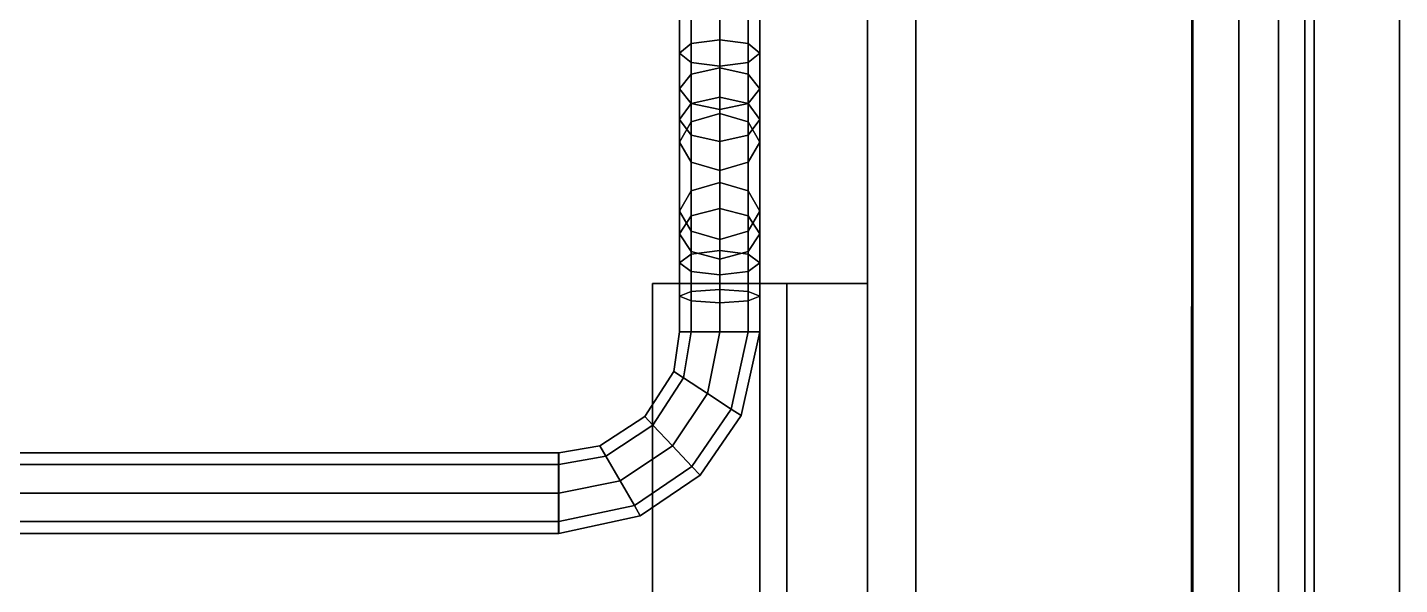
# Model space of a CAD drawing. Extents: x 0 to 341, y -1007 to 0.
# Drawn here: x 255.7 to 340.8, y -493.8 to -459.3 of the extents above; entities that cross this region are included whole.
import ezdxf

# ---------------------------------------------------------------- set-up
doc = ezdxf.new("R2010")
doc.units = 0
for name, color, linetype in [('ACESSORIO_ABERTO', 253, 'CONTINUOUS'), ('ACESSORIO_FECHADO', 253, 'CONTINUOUS'), ('TABUA_ABERTO', 7, 'CONTINUOUS')]:
    doc.layers.add(name, color=color, linetype=linetype)

msp = doc.modelspace()

# ---------------------------------------------------------------- linework, layer by layer
at = {"layer": 'ACESSORIO_ABERTO'}
for points, invisible_edges in [([(307.7914, -623.535, 30), (307.7914, -623.1942, 32.58819), (307.7914, -181.4782, 32.58819), (307.7914, -181.1375, 30)], 10), ([(307.7914, -181.1375, 30), (307.7914, -181.1375), (307.7914, -623.535), (307.7914, -623.535, 30)], 8), ([(330.7914, -181.1375), (310.7914, -181.1375), (310.7914, -623.535), (330.7914, -623.535)], 8), ([(330.7914, -181.1375, 3), (310.7914, -181.1375, 3), (310.7914, -623.535, 3), (330.7914, -623.535, 3)], 8), ([(310.7914, -181.1375, 30), (310.7914, -181.1375), (310.7914, -623.535), (310.7914, -623.535, 30)], 8), ([(310.7914, -623.535, 30), (310.7914, -623.1942, 32.58819), (310.7914, -181.4782, 32.58819), (310.7914, -181.1375, 30)], 10), ([(330.7914, -623.535), (333.3795, -623.1942), (333.3795, -181.4782), (330.7914, -181.1375)], 10), ([(330.7914, -623.535, 3), (333.3795, -623.1942, 3), (333.3795, -181.4782, 3), (330.7914, -181.1375, 3)], 10), ([(307.7914, -181.4782, 32.58819), (307.7914, -182.4772, 35), (307.7914, -622.1952, 35), (307.7914, -623.1942, 32.58819)], 10), ([(310.7914, -181.4782, 32.58819), (310.7914, -182.4772, 35), (310.7914, -622.1952, 35), (310.7914, -623.1942, 32.58819)], 10), ([(333.3795, -181.4782), (335.7914, -182.4772), (335.7914, -622.1952), (333.3795, -623.1942)], 10), ([(333.3795, -181.4782, 3), (335.7914, -182.4772, 3), (335.7914, -622.1952, 3), (333.3795, -623.1942, 3)], 10), ([(307.7914, -622.1952, 35), (307.7914, -620.606, 37.07107), (307.7914, -184.0664, 37.07107), (307.7914, -182.4772, 35)], 10), ([(310.7914, -622.1952, 35), (310.7914, -620.606, 37.07107), (310.7914, -184.0664, 37.07107), (310.7914, -182.4772, 35)], 10), ([(335.7914, -622.1952), (337.8624, -620.606), (337.8624, -184.0664), (335.7914, -182.4772)], 10), ([(335.7914, -622.1952, 3), (337.8624, -620.606, 3), (337.8624, -184.0664, 3), (335.7914, -182.4772, 3)], 10), ([(307.7914, -184.0664, 37.07107), (307.7914, -186.1375, 38.66026), (307.7914, -618.535, 38.66026), (307.7914, -620.606, 37.07107)], 10), ([(310.7914, -184.0664, 37.07107), (310.7914, -186.1375, 38.66026), (310.7914, -618.535, 38.66026), (310.7914, -620.606, 37.07107)], 10), ([(337.8624, -184.0664), (339.4516, -186.1375), (339.4516, -618.535), (337.8624, -620.606)], 10), ([(337.8624, -184.0664, 3), (339.4516, -186.1375, 3), (339.4516, -618.535, 3), (337.8624, -620.606, 3)], 10), ([(307.7914, -616.1231, 39.65926), (307.7914, -618.535, 38.66026), (307.7914, -186.1375, 38.66026), (307.7914, -188.5493, 39.65926)], 10), ([(310.7914, -616.1231, 39.65926), (310.7914, -618.535, 38.66026), (310.7914, -186.1375, 38.66026), (310.7914, -188.5493, 39.65926)], 10), ([(340.4506, -616.1231), (339.4516, -618.535), (339.4516, -186.1375), (340.4506, -188.5493)], 10), ([(340.4506, -616.1231, 3), (339.4516, -618.535, 3), (339.4516, -186.1375, 3), (340.4506, -188.5493, 3)], 10), ([(307.7914, -188.5493, 39.65926), (307.7914, -191.1375, 40), (307.7914, -613.535, 40), (307.7914, -616.1231, 39.65926)], 8), ([(310.7914, -188.5493, 39.65926), (310.7914, -191.1375, 40), (310.7914, -613.535, 40), (310.7914, -616.1231, 39.65926)], 8), ([(340.4506, -188.5493), (340.7914, -191.1375), (340.7914, -613.535), (340.4506, -616.1231)], 8), ([(340.4506, -188.5493, 3), (340.7914, -191.1375, 3), (340.7914, -613.535, 3), (340.4506, -616.1231, 3)], 8), ([(294.4713, -497.1482, 6.664), (301.1273, -497.1482, 6.664), (301.1273, -475.1375, 6.664), (294.4713, -475.1375, 6.664)], 1), ([(294.4713, -497.1482, 5), (302.7914, -497.1482, 5), (302.7914, -475.1375, 5), (294.4713, -475.1375, 5)], 1), ([(301.1273, -475.1375, 21.64), (307.7833, -475.1375, 21.64), (307.7833, -475.1375, 19.976), (301.1273, -475.1375, 19.976)], 2), ([(301.1273, -475.1375, 21.64), (301.1273, -475.1375, 6.664), (301.1273, -501.4184, 6.664), (301.1273, -501.4184, 21.64)], 4), ([(302.7914, -475.1375, 21.64), (302.7914, -475.1375, 5), (302.7914, -501.4184, 5), (302.7914, -501.4184, 21.64)], 4)]:
    msp.add_3dface(points, dxfattribs=dict(at, invisible_edges=invisible_edges))
for points in [[(307.7914, -181.1375), (310.7914, -181.1375), (310.7914, -623.535), (307.7914, -623.535)], [(310.7914, -181.1375, 3), (310.7914, -181.1375), (310.7914, -623.535), (310.7914, -623.535, 3)], [(310.7914, -191.1375, 40), (307.7914, -191.1375, 40), (307.7914, -613.535, 40), (310.7914, -613.535, 40)], [(340.7914, -191.1375), (340.7914, -191.1375, 3), (340.7914, -613.535, 3), (340.7914, -613.535)], [(301.1273, -475.1375, 5), (301.1273, -475.1375, 6.664), (294.4713, -475.1375, 6.664), (294.4713, -475.1375, 5)], [(294.4713, -475.1375, 5), (294.4713, -475.1375, 6.664), (294.4713, -789.535, 6.664), (294.4713, -789.535, 5)], [(302.7914, -475.1375, 5), (302.7914, -475.1375, 19.976), (301.1273, -475.1375, 19.976), (301.1273, -475.1375, 5)], [(301.1273, -475.1375, 21.64), (301.1273, -786.2069, 21.64), (302.7914, -786.2069, 21.64), (302.7914, -475.1375, 21.64)]]:
    msp.add_3dface(points, dxfattribs=at)
at = {"layer": 'ACESSORIO_FECHADO'}
for points in [[(296.1273, -458.494, 37.50003), (296.1273, -460.8546, 37.66757), (296.8595, -461.4371, 35.99855), (296.8595, -458.4845, 35.7323)], [(296.8595, -458.5035, 39.26778), (296.8595, -460.272, 39.3366), (296.1273, -460.8546, 37.66757), (296.1273, -458.494, 37.50003)], [(296.8595, -458.4845, 35.7323), (296.8595, -461.4371, 35.99855), (298.6273, -461.6784, 35.30721), (298.6273, -458.4805, 35.00007)], [(298.6273, -458.5074, 40), (298.6273, -460.0307, 40.02793), (296.8595, -460.272, 39.3366), (296.8595, -458.5035, 39.26778)], [(298.6273, -458.4805, 35.00007), (298.6273, -461.6784, 35.30721), (300.3951, -461.4371, 35.99855), (300.3951, -458.4845, 35.7323)], [(300.3951, -458.5035, 39.26778), (300.3951, -460.272, 39.3366), (298.6273, -460.0307, 40.02793), (298.6273, -458.5074, 40)], [(300.3951, -458.4845, 35.7323), (300.3951, -461.4371, 35.99855), (301.1273, -460.8546, 37.66757), (301.1273, -458.494, 37.50003)], [(301.1273, -458.494, 37.50003), (301.1273, -460.8546, 37.66757), (300.3951, -460.272, 39.3366), (300.3951, -458.5035, 39.26778)], [(296.8595, -460.272, 39.3366), (296.8595, -462.1595, 40.00967), (296.1273, -463.0716, 38.49535), (296.1273, -460.8546, 37.66757)], [(298.6273, -460.0307, 40.02793), (298.6273, -461.7817, 40.63692), (296.8595, -462.1595, 40.00967), (296.8595, -460.272, 39.3366)], [(300.3951, -460.272, 39.3366), (300.3951, -462.1595, 40.00967), (298.6273, -461.7817, 40.63692), (298.6273, -460.0307, 40.02793)], [(301.1273, -460.8546, 37.66757), (301.1273, -463.0716, 38.49535), (300.3951, -462.1595, 40.00967), (300.3951, -460.272, 39.3366)], [(296.1273, -460.8546, 37.66757), (296.1273, -463.0716, 38.49535), (296.8595, -463.9836, 36.98104), (296.8595, -461.4371, 35.99855)], [(300.3951, -461.4371, 35.99855), (300.3951, -463.9836, 36.98104), (301.1273, -463.0716, 38.49535), (301.1273, -460.8546, 37.66757)], [(296.8595, -461.4371, 35.99855), (296.8595, -463.9836, 36.98104), (298.6273, -464.3614, 36.35379), (298.6273, -461.6784, 35.30721)], [(298.6273, -461.7817, 40.63692), (298.6273, -463.5857, 42.00142), (296.8595, -463.9894, 41.39059), (296.8595, -462.1595, 40.00967)], [(298.6273, -461.6784, 35.30721), (298.6273, -464.3614, 36.35379), (300.3951, -463.9836, 36.98104), (300.3951, -461.4371, 35.99855)], [(300.3951, -462.1595, 40.00967), (300.3951, -463.9894, 41.39059), (298.6273, -463.5857, 42.00142), (298.6273, -461.7817, 40.63692)], [(296.8595, -462.1595, 40.00967), (296.8595, -463.9894, 41.39059), (296.1273, -464.9643, 39.91591), (296.1273, -463.0716, 38.49535)], [(301.1273, -463.0716, 38.49535), (301.1273, -464.9643, 39.91591), (300.3951, -463.9894, 41.39059), (300.3951, -462.1595, 40.00967)], [(296.1273, -463.0716, 38.49535), (296.1273, -464.9643, 39.91591), (296.8595, -465.9391, 38.44123), (296.8595, -463.9836, 36.98104)], [(298.6273, -463.5857, 42.00142), (298.6273, -464.6121, 43.58261), (296.8595, -465.1294, 43.06443), (296.8595, -463.9894, 41.39059)], [(300.3951, -463.9894, 41.39059), (300.3951, -465.1294, 43.06443), (298.6273, -464.6121, 43.58261), (298.6273, -463.5857, 42.00142)], [(300.3951, -463.9836, 36.98104), (300.3951, -465.9391, 38.44123), (301.1273, -464.9643, 39.91591), (301.1273, -463.0716, 38.49535)], [(296.8595, -463.9894, 41.39059), (296.8595, -465.1294, 43.06443), (296.1273, -466.3784, 41.81343), (296.1273, -464.9643, 39.91591)], [(296.8595, -463.9836, 36.98104), (296.8595, -465.9391, 38.44123), (298.6273, -466.3429, 37.83039), (298.6273, -464.3614, 36.35379)], [(298.6273, -464.3614, 36.35379), (298.6273, -466.3429, 37.83039), (300.3951, -465.9391, 38.44123), (300.3951, -463.9836, 36.98104)], [(301.1273, -464.9643, 39.91591), (301.1273, -466.3784, 41.81343), (300.3951, -465.1294, 43.06443), (300.3951, -463.9894, 41.39059)], [(296.1273, -464.9643, 39.91591), (296.1273, -466.3784, 41.81343), (296.8595, -467.6274, 40.56243), (296.8595, -465.9391, 38.44123)], [(296.8595, -465.1294, 43.06443), (296.8595, -469.4063, 50.86168), (296.1273, -470.6552, 49.61068), (296.1273, -466.3784, 41.81343)], [(298.6273, -464.6121, 43.58261), (298.6273, -468.8889, 51.37986), (296.8595, -469.4063, 50.86168), (296.8595, -465.1294, 43.06443)], [(300.3951, -465.1294, 43.06443), (300.3951, -469.4063, 50.86168), (298.6273, -468.8889, 51.37986), (298.6273, -464.6121, 43.58261)], [(300.3951, -465.9391, 38.44123), (300.3951, -467.6274, 40.56243), (301.1273, -466.3784, 41.81343), (301.1273, -464.9643, 39.91591)], [(301.1273, -466.3784, 41.81343), (301.1273, -470.6552, 49.61068), (300.3951, -469.4063, 50.86168), (300.3951, -465.1294, 43.06443)], [(296.8595, -465.9391, 38.44123), (296.8595, -467.6274, 40.56243), (298.6273, -468.1447, 40.04425), (298.6273, -466.3429, 37.83039)], [(298.6273, -466.3429, 37.83039), (298.6273, -468.1447, 40.04425), (300.3951, -467.6274, 40.56243), (300.3951, -465.9391, 38.44123)], [(296.1273, -466.3784, 41.81343), (296.1273, -470.6552, 49.61068), (296.8595, -471.9043, 48.35968), (296.8595, -467.6274, 40.56243)], [(300.3951, -467.6274, 40.56243), (300.3951, -471.9043, 48.35968), (301.1273, -470.6552, 49.61068), (301.1273, -466.3784, 41.81343)], [(296.8595, -467.6274, 40.56243), (296.8595, -471.9043, 48.35968), (298.6273, -472.4216, 47.8415), (298.6273, -468.1447, 40.04425)], [(298.6273, -468.1447, 40.04425), (298.6273, -472.4216, 47.8415), (300.3951, -471.9043, 48.35968), (300.3951, -467.6274, 40.56243)], [(296.8595, -469.4063, 50.86168), (296.8595, -470.9419, 52.69937), (296.1273, -472.0539, 51.32516), (296.1273, -470.6552, 49.61068)], [(298.6273, -468.8889, 51.37986), (298.6273, -470.4813, 53.26859), (296.8595, -470.9419, 52.69937), (296.8595, -469.4063, 50.86168)], [(300.3951, -469.4063, 50.86168), (300.3951, -470.9419, 52.69937), (298.6273, -470.4813, 53.26859), (298.6273, -468.8889, 51.37986)], [(301.1273, -470.6552, 49.61068), (301.1273, -472.0539, 51.32516), (300.3951, -470.9419, 52.69937), (300.3951, -469.4063, 50.86168)], [(298.6273, -470.4813, 53.26859), (298.6273, -473.101, 54.99565), (296.8595, -473.3216, 54.29742), (296.8595, -470.9419, 52.69937)], [(300.3951, -470.9419, 52.69937), (300.3951, -473.3216, 54.29742), (298.6273, -473.101, 54.99565), (298.6273, -470.4813, 53.26859)], [(296.1273, -470.6552, 49.61068), (296.1273, -472.0539, 51.32516), (296.8595, -473.1659, 49.95096), (296.8595, -471.9043, 48.35968)], [(296.8595, -470.9419, 52.69937), (296.8595, -473.3216, 54.29742), (296.1273, -473.8539, 52.61175), (296.1273, -472.0539, 51.32516)], [(300.3951, -471.9043, 48.35968), (300.3951, -473.1659, 49.95096), (301.1273, -472.0539, 51.32516), (301.1273, -470.6552, 49.61068)], [(301.1273, -472.0539, 51.32516), (301.1273, -473.8539, 52.61175), (300.3951, -473.3216, 54.29742), (300.3951, -470.9419, 52.69937)], [(296.1273, -472.0539, 51.32516), (296.1273, -473.8539, 52.61175), (296.8595, -474.3864, 50.92609), (296.8595, -473.1659, 49.95096)], [(296.8595, -471.9043, 48.35968), (296.8595, -473.1659, 49.95096), (298.6273, -473.6265, 49.38174), (298.6273, -472.4216, 47.8415)], [(298.6273, -472.4216, 47.8415), (298.6273, -473.6265, 49.38174), (300.3951, -473.1659, 49.95096), (300.3951, -471.9043, 48.35968)], [(300.3951, -473.1659, 49.95096), (300.3951, -474.3864, 50.92609), (301.1273, -473.8539, 52.61175), (301.1273, -472.0539, 51.32516)], [(298.6273, -473.101, 54.99565), (298.6273, -475.5174, 55.84586), (296.8595, -475.638, 55.12362), (296.8595, -473.3216, 54.29742)], [(300.3951, -473.3216, 54.29742), (300.3951, -475.638, 55.12362), (298.6273, -475.5174, 55.84586), (298.6273, -473.101, 54.99565)], [(296.8595, -473.3216, 54.29742), (296.8595, -475.638, 55.12362), (296.1273, -475.929, 53.37997), (296.1273, -473.8539, 52.61175)], [(296.1273, -473.8539, 52.61175), (296.1273, -475.929, 53.37997), (296.8595, -476.2201, 51.63633), (296.8595, -474.3864, 50.92609)], [(296.8595, -473.1659, 49.95096), (296.8595, -474.3864, 50.92609), (298.6273, -474.6071, 50.22786), (298.6273, -473.6265, 49.38174)], [(298.6273, -473.6265, 49.38174), (298.6273, -474.6071, 50.22786), (300.3951, -474.3864, 50.92609), (300.3951, -473.1659, 49.95096)], [(301.1273, -473.8539, 52.61175), (301.1273, -475.929, 53.37997), (300.3951, -475.638, 55.12362), (300.3951, -473.3216, 54.29742)], [(300.3951, -474.3864, 50.92609), (300.3951, -476.2201, 51.63633), (301.1273, -475.929, 53.37997), (301.1273, -473.8539, 52.61175)], [(296.8595, -474.3864, 50.92609), (296.8595, -476.2201, 51.63633), (298.6273, -476.3405, 50.91409), (298.6273, -474.6071, 50.22786)], [(298.6273, -474.6071, 50.22786), (298.6273, -476.3405, 50.91409), (300.3951, -476.2201, 51.63633), (300.3951, -474.3864, 50.92609)], [(296.8595, -475.638, 55.12362), (296.8595, -478.1328, 55.34357), (296.1273, -478.1328, 53.5758), (296.1273, -475.929, 53.37997)], [(298.6273, -475.5174, 55.84586), (298.6273, -478.1328, 56.0758), (296.8595, -478.1328, 55.34357), (296.8595, -475.638, 55.12362)], [(300.3951, -475.638, 55.12362), (300.3951, -478.1328, 55.34357), (298.6273, -478.1328, 56.0758), (298.6273, -475.5174, 55.84586)], [(301.1273, -475.929, 53.37997), (301.1273, -478.1328, 53.5758), (300.3951, -478.1328, 55.34357), (300.3951, -475.638, 55.12362)], [(296.1273, -475.929, 53.37997), (296.1273, -478.1328, 53.5758), (296.8595, -478.1328, 51.80803), (296.8595, -476.2201, 51.63633)], [(296.8595, -476.2201, 51.63633), (296.8595, -478.1328, 51.80803), (298.6273, -478.1328, 51.0758), (298.6273, -476.3405, 50.91409)], [(298.6273, -476.3405, 50.91409), (298.6273, -478.1328, 51.0758), (300.3951, -478.1328, 51.80803), (300.3951, -476.2201, 51.63633)], [(300.3951, -476.2201, 51.63633), (300.3951, -478.1328, 51.80803), (301.1273, -478.1328, 53.5758), (301.1273, -475.929, 53.37997)], [(296.8595, -478.1328, 55.34357), (296.3884, -480.9895, 55.34357), (295.7765, -480.5876, 53.5758), (296.1273, -478.1328, 53.5758)], [(296.1273, -478.1328, 53.5758), (295.7765, -480.5876, 53.5758), (296.3884, -480.9895, 51.80803), (296.8595, -478.1328, 51.80803)], [(298.6273, -478.1328, 56.0758), (297.8661, -481.9597, 56.0758), (296.3884, -480.9895, 55.34357), (296.8595, -478.1328, 55.34357)], [(296.8595, -478.1328, 51.80803), (296.3884, -480.9895, 51.80803), (297.8661, -481.9597, 51.0758), (298.6273, -478.1328, 51.0758)], [(300.3951, -478.1328, 55.34357), (299.3438, -482.9301, 55.34357), (297.8661, -481.9597, 56.0758), (298.6273, -478.1328, 56.0758)], [(298.6273, -478.1328, 51.0758), (297.8661, -481.9597, 51.0758), (299.3438, -482.9301, 51.80803), (300.3951, -478.1328, 51.80803)], [(301.1273, -478.1328, 53.5758), (299.9558, -483.3319, 53.5758), (299.3438, -482.9301, 55.34357), (300.3951, -478.1328, 55.34357)], [(300.3951, -478.1328, 51.80803), (299.3438, -482.9301, 51.80803), (299.9558, -483.3319, 53.5758), (301.1273, -478.1328, 53.5758)], [(296.3884, -480.9895, 55.34357), (294.4862, -483.9173, 55.34357), (293.9841, -483.3842, 53.5758), (295.7765, -480.5876, 53.5758)], [(295.7765, -480.5876, 53.5758), (293.9841, -483.3842, 53.5758), (294.4862, -483.9173, 51.80803), (296.3884, -480.9895, 51.80803)], [(297.8661, -481.9597, 56.0758), (295.6984, -485.204, 56.0758), (294.4862, -483.9173, 55.34357), (296.3884, -480.9895, 55.34357)], [(296.3884, -480.9895, 51.80803), (294.4862, -483.9173, 51.80803), (295.6984, -485.204, 51.0758), (297.8661, -481.9597, 51.0758)], [(299.3438, -482.9301, 55.34357), (296.9105, -486.4907, 55.34357), (295.6984, -485.204, 56.0758), (297.8661, -481.9597, 56.0758)], [(297.8661, -481.9597, 51.0758), (295.6984, -485.204, 51.0758), (296.9105, -486.4907, 51.80803), (299.3438, -482.9301, 51.80803)], [(299.9558, -483.3319, 53.5758), (297.4127, -487.0237, 53.5758), (296.9105, -486.4907, 55.34357), (299.3438, -482.9301, 55.34357)], [(299.3438, -482.9301, 51.80803), (296.9105, -486.4907, 51.80803), (297.4127, -487.0237, 53.5758), (299.9558, -483.3319, 53.5758)], [(291.5682, -485.842, 55.34357), (294.4862, -483.9173, 55.34357), (293.9841, -483.3842, 53.5758), (291.2014, -485.2083, 53.5758)], [(291.2014, -485.2083, 53.5758), (293.9841, -483.3842, 53.5758), (294.4862, -483.9173, 51.80803), (291.5682, -485.842, 51.80803)], [(292.4541, -487.3717, 56.0758), (295.6984, -485.204, 56.0758), (294.4862, -483.9173, 55.34357), (291.5682, -485.842, 55.34357)], [(291.5682, -485.842, 51.80803), (294.4862, -483.9173, 51.80803), (295.6984, -485.204, 51.0758), (292.4541, -487.3717, 51.0758)], [(288.6273, -486.3651, 55.34357), (52.12942, -486.3651, 55.34357), (52.12942, -485.6328, 53.5758), (288.6273, -485.6328, 53.5758)], [(288.6273, -485.6328, 53.5758), (52.12942, -485.6328, 53.5758), (52.12942, -486.3651, 51.80803), (288.6273, -486.3651, 51.80803)], [(291.5682, -485.842, 55.34357), (288.6619, -486.3651, 55.34357), (288.6619, -485.6328, 53.5758), (291.2014, -485.2083, 53.5758)], [(291.2014, -485.2083, 53.5758), (288.6619, -485.6328, 53.5758), (288.6619, -486.3651, 51.80803), (291.5682, -485.842, 51.80803)], [(292.4541, -487.3717, 56.0758), (288.6619, -488.1328, 56.0758), (288.6619, -486.3651, 55.34357), (291.5682, -485.842, 55.34357)], [(291.5682, -485.842, 51.80803), (288.6619, -486.3651, 51.80803), (288.6619, -488.1328, 51.0758), (292.4541, -487.3717, 51.0758)], [(293.34, -488.9015, 55.34357), (296.9105, -486.4907, 55.34357), (295.6984, -485.204, 56.0758), (292.4541, -487.3717, 56.0758)], [(292.4541, -487.3717, 51.0758), (295.6984, -485.204, 51.0758), (296.9105, -486.4907, 51.80803), (293.34, -488.9015, 51.80803)], [(288.6273, -488.1328, 56.0758), (52.12942, -488.1328, 56.0758), (52.12942, -486.3651, 55.34357), (288.6273, -486.3651, 55.34357)], [(288.6273, -486.3651, 51.80803), (52.12942, -486.3651, 51.80803), (52.12942, -488.1328, 51.0758), (288.6273, -488.1328, 51.0758)], [(293.707, -489.5352, 53.5758), (297.4127, -487.0237, 53.5758), (296.9105, -486.4907, 55.34357), (293.34, -488.9015, 55.34357)], [(293.34, -488.9015, 51.80803), (296.9105, -486.4907, 51.80803), (297.4127, -487.0237, 53.5758), (293.707, -489.5352, 53.5758)], [(293.34, -488.9015, 55.34357), (288.6619, -489.9007, 55.34357), (288.6619, -488.1328, 56.0758), (292.4541, -487.3717, 56.0758)], [(292.4541, -487.3717, 51.0758), (288.6619, -488.1328, 51.0758), (288.6619, -489.9007, 51.80803), (293.34, -488.9015, 51.80803)], [(288.6273, -489.9007, 55.34357), (52.12942, -489.9007, 55.34357), (52.12942, -488.1328, 56.0758), (288.6273, -488.1328, 56.0758)], [(288.6273, -488.1328, 51.0758), (52.12942, -488.1328, 51.0758), (52.12942, -489.9007, 51.80803), (288.6273, -489.9007, 51.80803)], [(293.707, -489.5352, 53.5758), (288.6619, -490.6328, 53.5758), (288.6619, -489.9007, 55.34357), (293.34, -488.9015, 55.34357)], [(293.34, -488.9015, 51.80803), (288.6619, -489.9007, 51.80803), (288.6619, -490.6328, 53.5758), (293.707, -489.5352, 53.5758)], [(288.6273, -490.6328, 53.5758), (52.12942, -490.6328, 53.5758), (52.12942, -489.9007, 55.34357), (288.6273, -489.9007, 55.34357)], [(288.6273, -489.9007, 51.80803), (52.12942, -489.9007, 51.80803), (52.12942, -490.6328, 53.5758), (288.6273, -490.6328, 53.5758)]]:
    msp.add_3dface(points, dxfattribs=at)
at = {"layer": 'TABUA_ABERTO'}
for points, invisible_edges in [([(12.93044, -818.0062, 40.00032), (327.8609, -818.0062, 40.00032), (327.9305, -191.1375, 40), (12.99999, -191.1375, 40)], 5), ([(12.93044, -623.535, 55.00032), (12.99999, -191.1375, 55), (327.9305, -191.1375, 55), (328, -623.535, 55)], 2), ([(12.93044, -623.535, 40.00032), (12.99999, -191.1375, 40), (327.9305, -191.1375, 40), (328, -623.535, 40)], 2)]:
    msp.add_3dface(points, dxfattribs=dict(at, invisible_edges=invisible_edges))
for points in [[(327.9305, -191.1375, 55), (327.9305, -623.535, 55), (330.822, -623.535, 54.44919), (330.822, -191.1375, 54.44919)], [(330.822, -191.1375, 40.55081), (330.822, -623.535, 40.55081), (327.9305, -623.535, 40), (327.9305, -191.1375, 40)], [(330.822, -191.1375, 54.44919), (330.822, -623.535, 54.44919), (333.2789, -623.535, 52.82806), (333.2789, -191.1375, 52.82806)], [(333.2789, -191.1375, 42.17194), (333.2789, -623.535, 42.17194), (330.822, -623.535, 40.55081), (330.822, -191.1375, 40.55081)], [(333.2789, -191.1375, 52.82806), (333.2789, -623.535, 52.82806), (334.9227, -623.535, 50.38631), (334.9227, -191.1375, 50.38631)], [(334.9227, -191.1375, 44.61369), (334.9227, -623.535, 44.61369), (333.2789, -623.535, 42.17194), (333.2789, -191.1375, 42.17194)], [(334.9227, -191.1375, 50.38631), (334.9227, -623.535, 50.38631), (335.5003, -623.535, 47.5), (335.5003, -191.1375, 47.5)], [(335.5003, -191.1375, 47.5), (335.5003, -623.535, 47.5), (334.9227, -623.535, 44.61369), (334.9227, -191.1375, 44.61369)]]:
    msp.add_3dface(points, dxfattribs=at)

doc.saveas('drawing.dxf')
